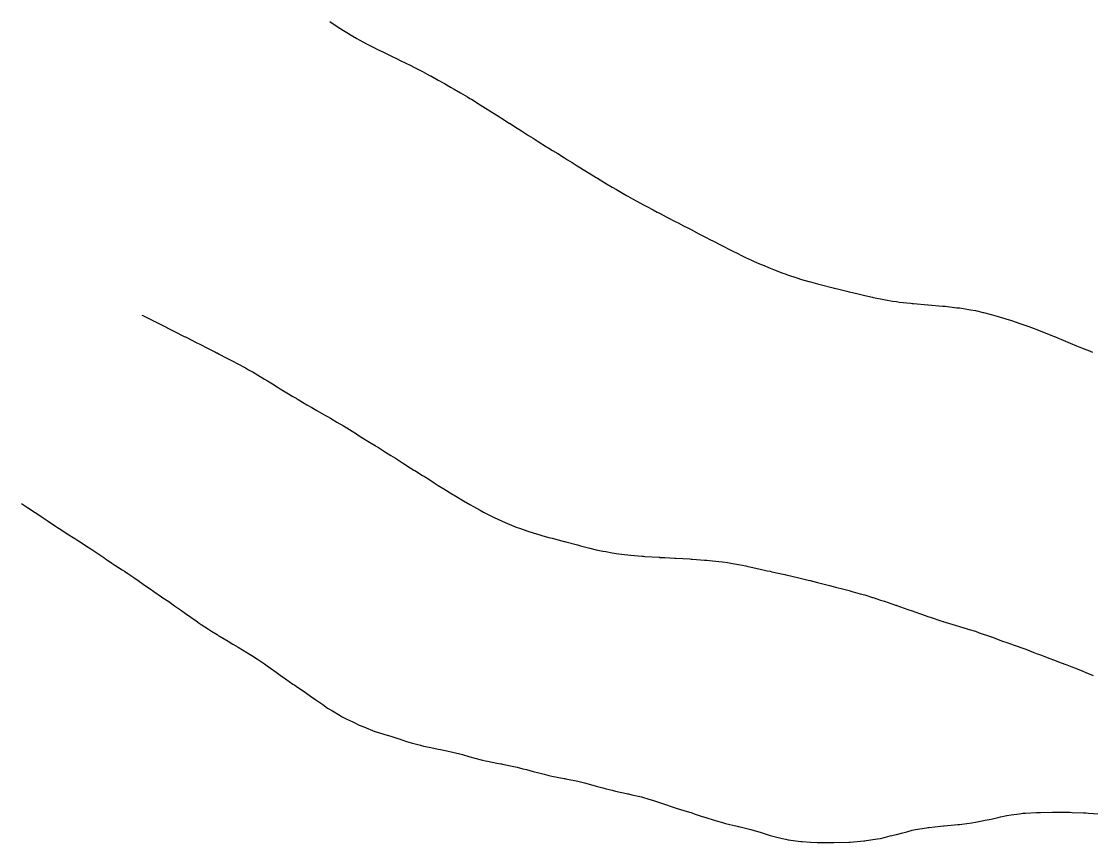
# Model space of a CAD drawing. Extents: x -717077 to -715000, y -984627 to -984000.
# Drawn here: x -717076.9 to -717009.1, y -984540.5 to -984488.6 of the extents above; entities that cross this region are included whole.
import ezdxf

# ---------------------------------------------------------------- set-up
doc = ezdxf.new("R2010")
doc.units = 0
doc.layers.add('buffer_B1_0_1_clip', color=7, linetype='Continuous')

msp = doc.modelspace()

# ---------------------------------------------------------------- linework, layer by layer
at = {"layer": 'buffer_B1_0_1_clip'}
for points in [[(-717057.355, -984488.572), (-717056.89, -984488.89), (-717056.501, -984489.145), (-717056.28, -984489.281), (-717055.905, -984489.501), (-717055.652, -984489.653), (-717055.501, -984489.738), (-717055.002, -984490.003), (-717054.997, -984490.005), (-717054.501, -984490.257), (-717054.339, -984490.339), (-717054.003, -984490.501), (-717053.665, -984490.665), (-717053.501, -984490.741), (-717053.027, -984490.975), (-717052.992, -984490.993), (-717052.501, -984491.23), (-717052.321, -984491.322), (-717051.967, -984491.501), (-717051.659, -984491.66), (-717051.501, -984491.742), (-717051.007, -984492.008), (-717050.979, -984492.023), (-717050.501, -984492.282), (-717050.111, -984492.501), (-717049.724, -984492.724), (-717049.501, -984492.852), (-717049.092, -984493.092), (-717048.65, -984493.353), (-717048.501, -984493.44), (-717048.463, -984493.463), (-717048.4, -984493.501), (-717047.846, -984493.846), (-717047.501, -984494.059), (-717047.229, -984494.229), (-717046.794, -984494.501), (-717046.615, -984494.615), (-717046.501, -984494.687), (-717046.004, -984495.004), (-717045.987, -984495.015), (-717045.501, -984495.325), (-717045.393, -984495.394), (-717045.224, -984495.501), (-717044.783, -984495.783), (-717044.501, -984495.961), (-717044.17, -984496.171), (-717043.641, -984496.501), (-717043.555, -984496.555), (-717043.501, -984496.588), (-717043.271, -984496.731), (-717042.938, -984496.939), (-717042.501, -984497.21), (-717042.322, -984497.322), (-717042.033, -984497.501), (-717041.705, -984497.705), (-717041.501, -984497.832), (-717040.501, -984498.447), (-717040.467, -984498.468), (-717040.412, -984498.501), (-717039.845, -984498.845), (-717039.501, -984499.052), (-717039.218, -984499.218), (-717038.584, -984499.584), (-717038.501, -984499.631), (-717038.212, -984499.79), (-717037.94, -984499.941), (-717037.501, -984500.18), (-717037.291, -984500.292), (-717036.897, -984500.501), (-717036.638, -984500.638), (-717036.501, -984500.71), (-717036.065, -984500.937), (-717035.981, -984500.981), (-717035.501, -984501.23), (-717035.321, -984501.322), (-717034.973, -984501.501), (-717034.661, -984501.662), (-717034.501, -984501.746), (-717034.002, -984502.003), (-717033.996, -984502.006), (-717033.501, -984502.262), (-717033.343, -984502.343), (-717033.038, -984502.501), (-717032.684, -984502.684), (-717032.501, -984502.779), (-717032.02, -984503.021), (-717031.942, -984503.06), (-717031.501, -984503.282), (-717031.353, -984503.354), (-717031.045, -984503.501), (-717030.675, -984503.675), (-717030.501, -984503.755), (-717030.055, -984503.947), (-717029.979, -984503.98), (-717029.501, -984504.184), (-717029.275, -984504.275), (-717028.69, -984504.501), (-717028.552, -984504.553), (-717028.501, -984504.572), (-717028.397, -984504.606), (-717027.803, -984504.804), (-717027.501, -984504.9), (-717027.034, -984505.034), (-717026.944, -984505.058), (-717026.501, -984505.181), (-717026.248, -984505.248), (-717025.593, -984505.409), (-717025.501, -984505.433), (-717025.447, -984505.447), (-717025.228, -984505.501), (-717024.641, -984505.641), (-717024.501, -984505.674), (-717024.272, -984505.73), (-717023.836, -984505.836), (-717023.501, -984505.919), (-717023.023, -984506.023), (-717022.967, -984506.035), (-717022.501, -984506.137), (-717022.19, -984506.19), (-717021.738, -984506.264), (-717021.501, -984506.304), (-717021.327, -984506.327), (-717020.594, -984506.408), (-717020.501, -984506.42), (-717020.427, -984506.427), (-717019.502, -984506.501), (-717019.501, -984506.501), (-717019.5, -984506.501), (-717019.493, -984506.501), (-717018.581, -984506.582), (-717018.501, -984506.587), (-717018.404, -984506.598), (-717017.685, -984506.686), (-717017.501, -984506.705), (-717017.256, -984506.746), (-717016.82, -984506.821), (-717016.501, -984506.873), (-717016.012, -984506.991), (-717015.994, -984506.995), (-717015.501, -984507.114), (-717015.2, -984507.201), (-717014.638, -984507.364), (-717014.501, -984507.404), (-717014.428, -984507.428), (-717014.208, -984507.501), (-717013.681, -984507.681), (-717013.501, -984507.742), (-717013.117, -984507.886), (-717012.948, -984507.949), (-717012.501, -984508.116), (-717011.524, -984508.501), (-717011.508, -984508.508), (-717011.501, -984508.511), (-717011.484, -984508.518), (-717010.805, -984508.805), (-717010.501, -984508.933), (-717010.097, -984509.098), (-717009.777, -984509.225), (-717009.501, -984509.336), (-717009.383, -984509.384), (-717009.082, -984509.501)], [(-717069.253, -984507.158), (-717069.19, -984507.19), (-717068.568, -984507.501), (-717068.523, -984507.524), (-717068.501, -984507.534), (-717068.435, -984507.568), (-717067.858, -984507.858), (-717067.501, -984508.037), (-717067.194, -984508.194), (-717066.577, -984508.501), (-717066.526, -984508.527), (-717066.501, -984508.539), (-717066.424, -984508.578), (-717065.864, -984508.864), (-717065.501, -984509.047), (-717065.2, -984509.201), (-717064.596, -984509.501), (-717064.533, -984509.533), (-717064.501, -984509.549), (-717064.4, -984509.603), (-717063.879, -984509.879), (-717063.501, -984510.076), (-717063.226, -984510.226), (-717062.711, -984510.501), (-717062.576, -984510.576), (-717062.501, -984510.616), (-717062.226, -984510.776), (-717061.942, -984510.942), (-717061.501, -984511.2), (-717061.313, -984511.314), (-717061.002, -984511.501), (-717060.695, -984511.696), (-717060.501, -984511.818), (-717060.078, -984512.078), (-717059.701, -984512.302), (-717059.501, -984512.421), (-717059.451, -984512.451), (-717059.365, -984512.501), (-717058.825, -984512.825), (-717058.501, -984513.01), (-717058.19, -984513.191), (-717057.634, -984513.501), (-717057.55, -984513.55), (-717057.501, -984513.577), (-717057.316, -984513.687), (-717056.922, -984513.922), (-717056.501, -984514.169), (-717056.295, -984514.295), (-717055.953, -984514.501), (-717055.677, -984514.678), (-717055.501, -984514.789), (-717055.064, -984515.065), (-717054.741, -984515.262), (-717054.501, -984515.409), (-717054.444, -984515.445), (-717054.351, -984515.501), (-717053.833, -984515.834), (-717053.501, -984516.04), (-717053.217, -984516.218), (-717052.756, -984516.501), (-717052.602, -984516.603), (-717052.501, -984516.668), (-717052.041, -984516.961), (-717051.992, -984516.993), (-717051.501, -984517.297), (-717051.375, -984517.376), (-717051.168, -984517.501), (-717050.763, -984517.763), (-717050.501, -984517.928), (-717050.148, -984518.149), (-717049.574, -984518.501), (-717049.53, -984518.53), (-717049.501, -984518.549), (-717049.381, -984518.621), (-717048.909, -984518.909), (-717048.501, -984519.151), (-717048.275, -984519.276), (-717047.852, -984519.501), (-717047.627, -984519.628), (-717047.501, -984519.696), (-717047.12, -984519.882), (-717046.961, -984519.961), (-717046.501, -984520.18), (-717046.275, -984520.275), (-717045.716, -984520.501), (-717045.565, -984520.565), (-717045.501, -984520.591), (-717045.363, -984520.639), (-717044.829, -984520.829), (-717044.501, -984520.94), (-717044.065, -984521.066), (-717043.889, -984521.113), (-717043.501, -984521.222), (-717043.281, -984521.281), (-717042.53, -984521.473), (-717042.501, -984521.48), (-717042.484, -984521.485), (-717042.42, -984521.501), (-717041.696, -984521.696), (-717041.501, -984521.75), (-717041.169, -984521.833), (-717040.9, -984521.901), (-717040.501, -984522), (-717040.082, -984522.083), (-717039.885, -984522.118), (-717039.501, -984522.191), (-717039.231, -984522.232), (-717038.708, -984522.295), (-717038.501, -984522.324), (-717038.342, -984522.343), (-717037.596, -984522.407), (-717037.501, -984522.417), (-717037.424, -984522.424), (-717036.522, -984522.481), (-717036.501, -984522.482), (-717036.483, -984522.484), (-717036.155, -984522.501), (-717035.535, -984522.536), (-717035.501, -984522.537), (-717035.464, -984522.538), (-717034.586, -984522.586), (-717034.501, -984522.59), (-717034.407, -984522.595), (-717033.652, -984522.653), (-717033.501, -984522.661), (-717033.323, -984522.679), (-717032.744, -984522.744), (-717032.501, -984522.768), (-717032.184, -984522.818), (-717031.869, -984522.869), (-717031.501, -984522.927), (-717031.028, -984523.028), (-717030.958, -984523.044), (-717030.501, -984523.144), (-717030.209, -984523.209), (-717029.673, -984523.329), (-717029.501, -984523.368), (-717029.391, -984523.392), (-717028.869, -984523.501), (-717028.57, -984523.57), (-717028.501, -984523.585), (-717028.393, -984523.609), (-717027.759, -984523.76), (-717027.501, -984523.817), (-717027.076, -984523.927), (-717026.957, -984523.957), (-717026.501, -984524.074), (-717026.162, -984524.163), (-717025.73, -984524.272), (-717025.501, -984524.331), (-717025.366, -984524.367), (-717024.821, -984524.501), (-717024.568, -984524.569), (-717024.501, -984524.585), (-717024.386, -984524.616), (-717023.787, -984524.787), (-717023.501, -984524.863), (-717023.018, -984525.018), (-717022.968, -984525.034), (-717022.501, -984525.184), (-717022.264, -984525.265), (-717021.558, -984525.501), (-717021.516, -984525.517), (-717021.501, -984525.522), (-717021.47, -984525.532), (-717020.78, -984525.781), (-717020.501, -984525.875), (-717020.04, -984526.041), (-717019.919, -984526.083), (-717019.501, -984526.231), (-717019.301, -984526.301), (-717018.684, -984526.502), (-717018.548, -984526.548), (-717018.501, -984526.562), (-717018.415, -984526.588), (-717017.785, -984526.786), (-717017.501, -984526.864), (-717017.014, -984527.014), (-717016.978, -984527.024), (-717016.501, -984527.165), (-717016.252, -984527.253), (-717015.54, -984527.502), (-717015.511, -984527.512), (-717015.501, -984527.515), (-717015.479, -984527.523), (-717014.779, -984527.779), (-717014.501, -984527.876), (-717014.041, -984528.041), (-717013.92, -984528.083), (-717013.501, -984528.229), (-717013.304, -984528.305), (-717012.797, -984528.502), (-717012.583, -984528.583), (-717012.501, -984528.615), (-717012.318, -984528.684), (-717011.859, -984528.86), (-717011.501, -984528.992), (-717011.131, -984529.132), (-717010.722, -984529.281), (-717010.501, -984529.362), (-717010.403, -984529.403), (-717010.171, -984529.502), (-717009.691, -984529.692), (-717009.501, -984529.771), (-717009.051, -984529.951)], [(-717076.886, -984519.081), (-717076.501, -984519.331), (-717076.398, -984519.399), (-717076.242, -984519.501), (-717075.793, -984519.793), (-717075.501, -984519.987), (-717075.191, -984520.192), (-717074.728, -984520.501), (-717074.593, -984520.593), (-717074.501, -984520.657), (-717074.067, -984520.936), (-717073.987, -984520.987), (-717073.501, -984521.293), (-717073.374, -984521.374), (-717073.176, -984521.501), (-717072.767, -984521.767), (-717072.501, -984521.943), (-717072.166, -984522.166), (-717071.669, -984522.501), (-717071.57, -984522.57), (-717071.501, -984522.618), (-717071.159, -984522.844), (-717070.97, -984522.97), (-717070.501, -984523.272), (-717070.364, -984523.364), (-717070.159, -984523.501), (-717069.765, -984523.765), (-717069.501, -984523.945), (-717069.173, -984524.174), (-717068.708, -984524.501), (-717068.588, -984524.588), (-717068.501, -984524.649), (-717068.023, -984524.98), (-717067.997, -984524.998), (-717067.501, -984525.331), (-717067.26, -984525.501), (-717066.811, -984525.812), (-717066.501, -984526.029), (-717065.834, -984526.502), (-717065.638, -984526.639), (-717065.501, -984526.734), (-717065.037, -984527.037), (-717064.85, -984527.153), (-717064.501, -984527.372), (-717064.422, -984527.422), (-717064.296, -984527.502), (-717063.798, -984527.798), (-717063.501, -984527.974), (-717063.173, -984528.173), (-717062.621, -984528.502), (-717062.544, -984528.545), (-717062.501, -984528.569), (-717062.31, -984528.693), (-717061.934, -984528.934), (-717061.501, -984529.226), (-717061.34, -984529.34), (-717061.118, -984529.502), (-717060.756, -984529.757), (-717060.501, -984529.942), (-717060.171, -984530.172), (-717059.699, -984530.502), (-717059.578, -984530.579), (-717059.501, -984530.628), (-717059.1, -984530.903), (-717058.982, -984530.983), (-717058.501, -984531.33), (-717058.399, -984531.4), (-717058.259, -984531.502), (-717057.806, -984531.806), (-717057.501, -984532.022), (-717057.202, -984532.203), (-717056.712, -984532.502), (-717056.575, -984532.575), (-717056.501, -984532.615), (-717056.281, -984532.722), (-717055.902, -984532.902), (-717055.501, -984533.104), (-717055.217, -984533.217), (-717054.509, -984533.502), (-717054.503, -984533.504), (-717054.501, -984533.504), (-717054.497, -984533.505), (-717053.733, -984533.734), (-717053.501, -984533.805), (-717053.053, -984533.95), (-717052.973, -984533.974), (-717052.501, -984534.136), (-717052.213, -984534.213), (-717051.625, -984534.378), (-717051.501, -984534.412), (-717051.427, -984534.428), (-717051.085, -984534.502), (-717050.598, -984534.598), (-717050.501, -984534.617), (-717050.354, -984534.648), (-717049.767, -984534.767), (-717049.501, -984534.824), (-717049.055, -984534.948), (-717048.969, -984534.969), (-717048.501, -984535.108), (-717048.184, -984535.185), (-717047.69, -984535.313), (-717047.501, -984535.36), (-717047.383, -984535.384), (-717046.799, -984535.502), (-717046.549, -984535.549), (-717046.501, -984535.558), (-717046.429, -984535.573), (-717045.715, -984535.716), (-717045.501, -984535.761), (-717045.144, -984535.859), (-717044.915, -984535.915), (-717044.501, -984536.037), (-717044.127, -984536.127), (-717043.789, -984536.213), (-717043.501, -984536.284), (-717043.32, -984536.321), (-717042.521, -984536.482), (-717042.501, -984536.486), (-717042.488, -984536.488), (-717042.426, -984536.502), (-717041.655, -984536.656), (-717041.501, -984536.689), (-717041.241, -984536.761), (-717040.858, -984536.859), (-717040.501, -984536.965), (-717040.073, -984537.073), (-717039.878, -984537.124), (-717039.501, -984537.221), (-717039.272, -984537.272), (-717038.582, -984537.421), (-717038.501, -984537.439), (-717038.45, -984537.451), (-717038.243, -984537.502), (-717037.641, -984537.641), (-717037.501, -984537.674), (-717037.245, -984537.757), (-717036.871, -984537.872), (-717036.501, -984537.999), (-717036.121, -984538.122), (-717035.761, -984538.241), (-717035.501, -984538.327), (-717035.368, -984538.369), (-717034.95, -984538.502), (-717034.605, -984538.606), (-717034.501, -984538.637), (-717034.296, -984538.707), (-717033.852, -984538.852), (-717033.501, -984538.977), (-717033.097, -984539.097), (-717032.825, -984539.177), (-717032.501, -984539.273), (-717032.319, -984539.32), (-717031.579, -984539.502), (-717031.515, -984539.516), (-717031.501, -984539.519), (-717031.478, -984539.525), (-717030.71, -984539.711), (-717030.501, -984539.761), (-717030.125, -984539.878), (-717029.933, -984539.934), (-717029.501, -984540.076), (-717029.16, -984540.16), (-717028.734, -984540.269), (-717028.501, -984540.327), (-717028.349, -984540.35), (-717027.54, -984540.462), (-717027.501, -984540.468), (-717027.47, -984540.47), (-717026.948, -984540.502), (-717026.523, -984540.524), (-717026.501, -984540.525), (-717026.477, -984540.525), (-717025.533, -984540.533), (-717025.501, -984540.534), (-717025.469, -984540.533), (-717024.507, -984540.508), (-717024.501, -984540.507), (-717024.495, -984540.507), (-717024.42, -984540.502), (-717023.57, -984540.432), (-717023.501, -984540.426), (-717023.411, -984540.412), (-717022.701, -984540.301), (-717022.501, -984540.269), (-717022.193, -984540.193), (-717021.886, -984540.116), (-717021.501, -984540.023), (-717021.097, -984539.906), (-717020.842, -984539.843), (-717020.501, -984539.75), (-717020.29, -984539.713), (-717019.597, -984539.598), (-717019.501, -984539.581), (-717019.428, -984539.574), (-717018.718, -984539.502), (-717018.521, -984539.481), (-717018.501, -984539.479), (-717018.476, -984539.477), (-717017.605, -984539.398), (-717017.501, -984539.388), (-717017.369, -984539.37), (-717016.72, -984539.282), (-717016.501, -984539.252), (-717016.188, -984539.188), (-717015.881, -984539.122), (-717015.501, -984539.046), (-717015.064, -984538.938), (-717014.907, -984538.907), (-717014.501, -984538.815), (-717014.228, -984538.775), (-717013.71, -984538.711), (-717013.501, -984538.682), (-717013.332, -984538.67), (-717012.631, -984538.631), (-717012.501, -984538.623), (-717012.383, -984538.62), (-717011.61, -984538.61), (-717011.501, -984538.608), (-717011.394, -984538.608), (-717010.618, -984538.619), (-717010.501, -984538.619), (-717010.381, -984538.622), (-717009.649, -984538.65), (-717009.501, -984538.654), (-717009.339, -984538.664), (-717008.711, -984538.711)]]:
    msp.add_lwpolyline(points, dxfattribs=at)

doc.saveas('drawing.dxf')
